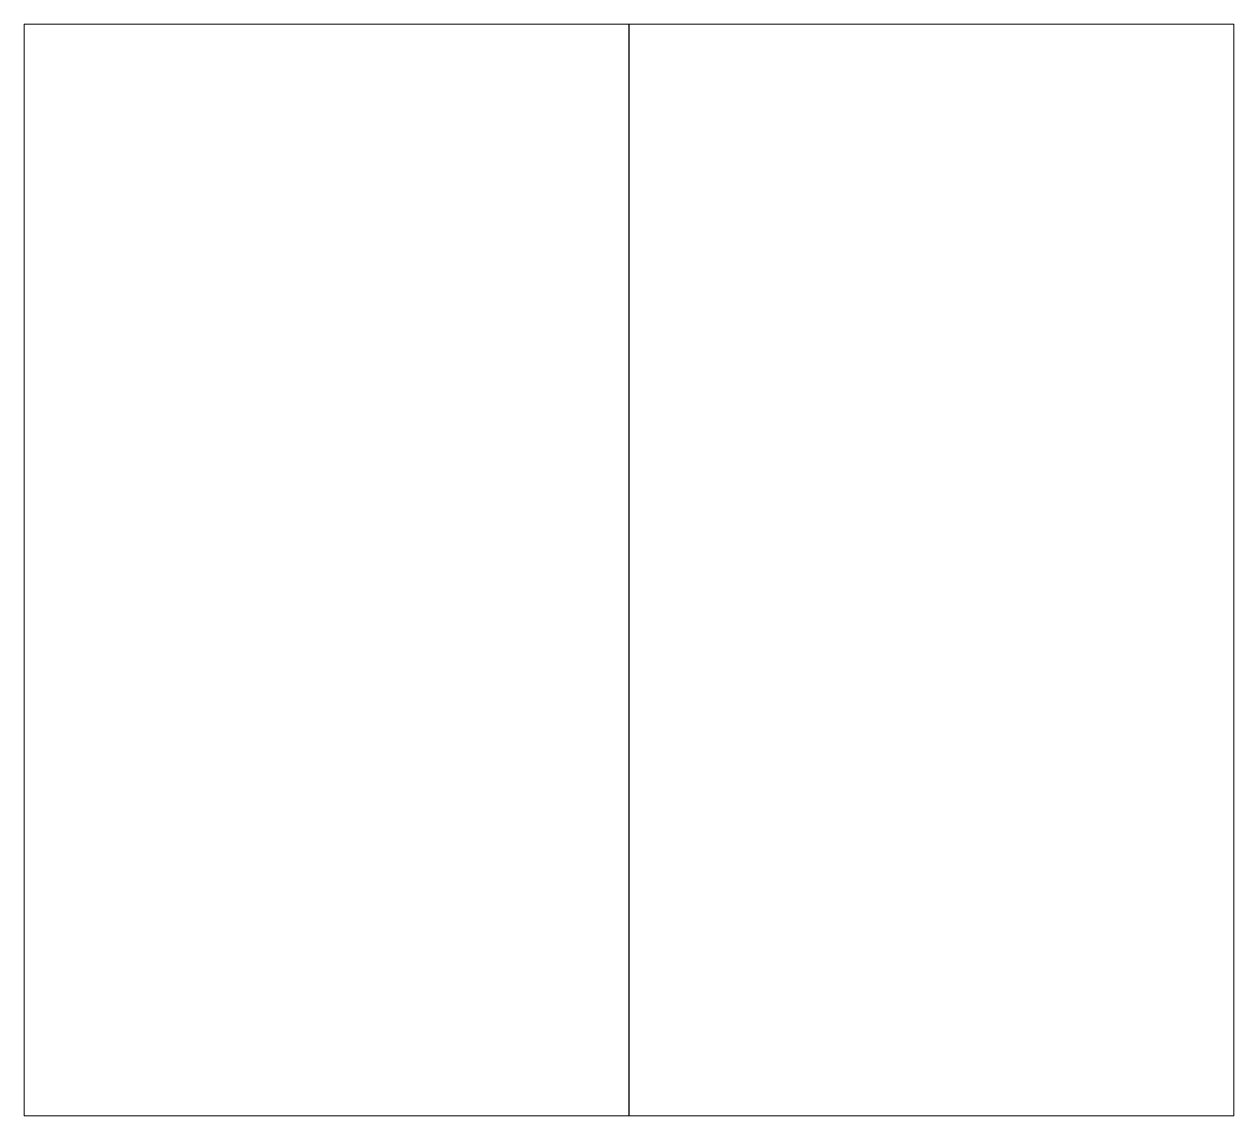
# Model space of a CAD drawing. Extents: x -4.43 to 4.43, y -4 to 4.
import ezdxf

# ---------------------------------------------------------------- set-up
doc = ezdxf.new("R2010")
doc.units = 0
doc.header["$LTSCALE"] = 0.01
doc.header["$MEASUREMENT"] = 0
doc.layers.get('0').update_dxf_attribs({"lineweight": 20})
doc.layers.get('Defpoints').update_dxf_attribs({"color": 111, "lineweight": 20})

# ---------------------------------------------------------------- blocks, each defined once
blk = doc.blocks.new('STRP_ARRW_LT')
at = {"linetype": 'Continuous', "lineweight": 0}
h = blk.add_hatch(color=0, dxfattribs=at)
h.dxf.hatch_style = 1
h.paths.add_polyline_path([(2.1665, -2), (2.1665, -4), (3.1665, -4), (3.1665, -0.7965, 0.338783), (-0.0002, 1.6667), (-0.8332, 1.6667), (-0.1665, 4), (-3.1665, 1.3333), (-0.4998, -2.3333), (-0.8332, 0), (0.3332, 0), (0.3332, 0, -0.32056)])
at = {"layer": 'Defpoints'}
blk.add_lwpolyline([(-3.1665, -4), (3.1665, -4), (3.1665, 4), (-3.1665, 4)], close=True, dxfattribs=at)
blk = doc.blocks.new('STRP_ARRW_RT')
at = {"linetype": 'Continuous', "lineweight": 0}
h = blk.add_hatch(color=0, dxfattribs=at)
h.dxf.hatch_style = 1
h.paths.add_polyline_path([(-2.1665, -2), (-2.1665, -2), (-2.1665, -4), (-3.1665, -4), (-3.1665, -0.7965), (-3.1665, -0.7965, -0.338783), (0.0002, 1.6667), (0.8332, 1.6667), (0.1665, 4), (3.1665, 1.3333), (0.4998, -2.3333), (0.8332, 0), (-0.3332, 0, 0.32056)])
at = {"layer": 'Defpoints'}
blk.add_lwpolyline([(-3.1665, -4), (3.1665, -4), (3.1665, 4), (-3.1665, 4)], close=True, dxfattribs=at)

msp = doc.modelspace()

# ---------------------------------------------------------------- block references
at = {"xscale": 0.7}
for name, p in [('STRP_ARRW_LT', (-2.2165, 0)), ('STRP_ARRW_RT', (2.2165, 0))]:
    msp.add_blockref(name, p, dxfattribs=at)

doc.saveas('drawing.dxf')
